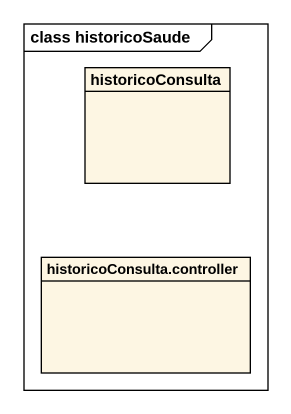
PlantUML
@startuml
mainframe class historicoSaude
hide circle
hide empty members
class historicoConsulta
class "historicoConsulta.controller" as historicoConsulta_controller
@enduml
